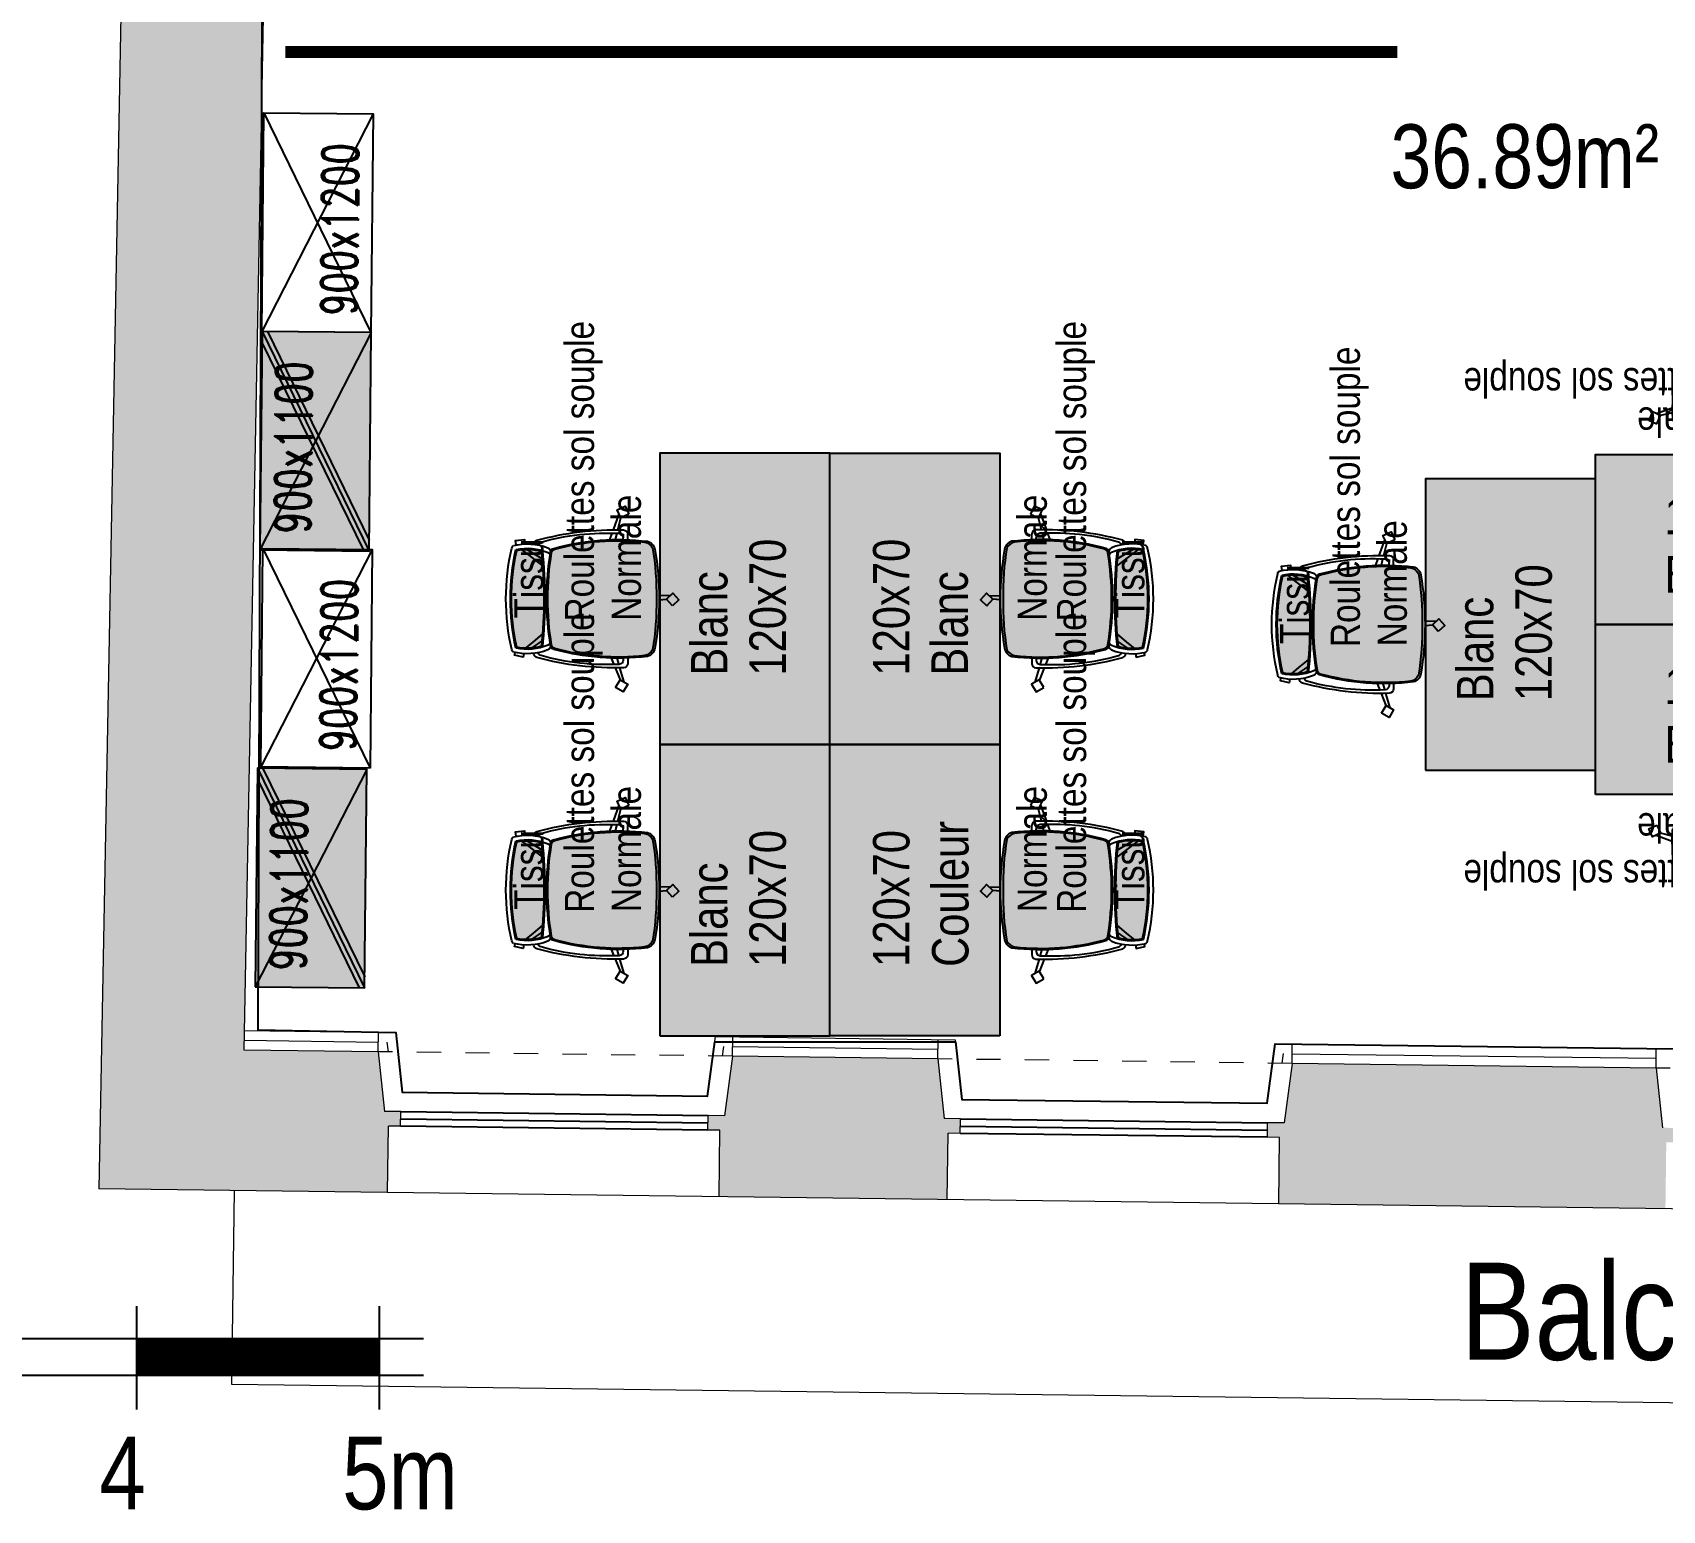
# Model space of a CAD drawing. Extents: x -29.7 to 23.3, y -8.6 to 57.6.
# Drawn here: x -16.79 to -10.08, y -7.82 to -1.74 of the extents above; entities that cross this region are included whole.
import ezdxf
from ezdxf.enums import TextEntityAlignment as Align

# ---------------------------------------------------------------- set-up
doc = ezdxf.new("R2010")
doc.units = 0
doc.header["$LTSCALE"] = 0.001
doc.linetypes.add('CACHE', pattern=[0.375, 0.25, -0.125])
doc.linetypes.add('HIDDEN', pattern=[9.525, 6.35, -3.175])
doc.layers.get('0').update_dxf_attribs({"lineweight": 5})
for name, color, linetype in [('01-FAC_CHASSIS EXI', 4, 'Continuous'), ('01-STR_MACONNERIE_HACH', 252, 'Continuous'), ('A-Etiq_Mob', 7, 'Continuous'), ('A-legende', 7, 'Continuous'), ('A-mobilier', 252, 'Continuous'), ('A-MobilierAQ', 7, 'Continuous'), ('Exit- Etiquette-incendie', 1, 'Continuous')]:
    doc.layers.add(name, color=color, linetype=linetype)
doc.layers.add('02-ISOLATION', color=6, linetype='ISOLATION', lineweight=5)
for name, color, linetype, true_color in [('A-cote', 7, 'Continuous', 0x425746), ('A-MOQUETTE', 7, 'Continuous', 0xe5ecff), ('couleur siege', 1, 'Continuous', 0xff0000)]:
    doc.layers.add(name, color=color, linetype=linetype, true_color=true_color)
doc.layers.add('A-projet', color=7, linetype='Continuous', lineweight=5, true_color=0x5b6280)
doc.styles.add('ROMAND', font='romand__.ttf', dxfattribs={"width": 0.7})
doc.styles.get("Standard").update_dxf_attribs({"font": 'ARIALN.TTF'})
doc.styles.add('verdana', font='swissc.ttf')
doc.linetypes.add('ISOLATION', pattern='A,0.00254,-2.54,[134,ltypeshp.shx,S=2.54,R=0,X=-2.54,Y=0],-5.08,[134,ltypeshp.shx,S=2.54,R=180,X=2.54,Y=0],-2.54', length=10.16254)

# ---------------------------------------------------------------- blocks, each defined once
blk = doc.blocks.new('echelle')
for p, q in [((0.1524, 0.2843), (0.1524, -0.1421)), ((1.1524, 0.2843), (1.1524, -0.1421)), ((2.1524, 0.2843), (2.1524, -0.1421)), ((3.1524, 0.2843), (3.1524, -0.1421)), ((4.1524, 0.2843), (4.1524, -0.1421)), ((5.1524, 0.2843), (5.1524, -0.1421)), ((0, 0.15), (5.3353, 0.15)), ((0, 0), (5.3353, 0))]:
    blk.add_line(p, q)
at = {"const_width": 0.15}
for points in [[(0.1524, 0.0711), (1.1524, 0.0711)], [(2.1524, 0.0711), (3.1524, 0.0711)], [(4.1524, 0.0711), (5.1524, 0.0711)]]:
    blk.add_lwpolyline(points, dxfattribs=at)
for s, height, p in [('0', 0.2997, (-0.0001, -0.5535)), ('1', 0.2997, (0.9999, -0.5535)), ('2', 0.2997, (1.9999, -0.5535)), ('3', 0.2997, (2.9999, -0.5535)), ('4', 0.2997, (3.9999, -0.5535)), ('5m', 0.29973, (4.9999, -0.5535))]:
    blk.add_text(s, height=height).set_placement(p)
blk = doc.blocks.new('Poste127')
at = {"transparency": 33554582}
h = blk.add_hatch(color=256, dxfattribs=at)
h.dxf.hatch_style = 1
h.set_gradient(color1=(199, 200, 202), color2=(255, 246, 230), tint=1, name='CURVED')
h.paths.add_polyline_path([(0, 0.7), (0, 0), (1.2, 0), (1.2, 0.7)])
blk.add_lwpolyline([(0, 0.7), (0, 0), (1.2, 0), (1.2, 0.7)], close=True)
at = {"layer": 'A-Etiq_Mob'}
for tag, p in [('FINITION', (0.2839, 0.4213)), ('DIM', (0.2839, 0.1804))]:
    blk.add_attdef(tag, p, '', height=0.15, dxfattribs=at)
blk = doc.blocks.new('chaise')
at = {"layer": 'A-mobilier', "ltscale": 0.1, "true_color": 0xc7c8ca}
h = blk.add_hatch(color=9, dxfattribs=at)
h.dxf.hatch_style = 1
h.paths.add_polyline_path([(0.2715, 0.4556, 0.30076), (0.2358, 0.4895, 0.043342), (0.0082, 0.5092, 0.043342), (-0.2194, 0.4895, 0.300759), (-0.2552, 0.4556, 0.09791), (-0.2229, 0.027, 0.292085), (-0.2069, 0.0126, 0.040929), (0.0082, -0.005, 0.040929), (0.2232, 0.0126, 0.292085), (0.2392, 0.027, 0.09791)])
h.paths.add_polyline_path([(0.159, -0.0239, 0.015765), (0.0082, -0.0177, 0.016739), (-0.152, -0.0246), (-0.1896, -0.0691), (-0.2181, -0.1033, 0.040824), (-0.2135, -0.1418, 0.054873), (0.0082, -0.1666, 0.054873), (0.2298, -0.1418, 0.02252), (0.2331, -0.1206), (0.2189, -0.1014)])
h.paths.add_polyline_path([(0.1912, -0.0264, 0.003373), (0.159, -0.0239), (0.2189, -0.1014), (0.2331, -0.1206, 0.02535), (0.2346, -0.0966)])
h.paths.add_polyline_path([(0.2255, -0.0296, 0.0036), (0.1912, -0.0264), (0.2346, -0.0966, 0.0714)])
h.paths.add_polyline_path([(-0.152, -0.0246, 0.003505), (-0.1854, -0.0274), (-0.196, -0.0428), (-0.2174, -0.0745, 0.030269), (-0.2181, -0.1033), (-0.1896, -0.0691)])
h.paths.add_polyline_path([(-0.1854, -0.0274, 0.002494), (-0.2092, -0.0296, 0.048116), (-0.2174, -0.0745), (-0.196, -0.0428)], flags=17)
at = {"layer": 'A-mobilier'}
for p, q in [((0.004, 0.5092), (0.0064, 0.5428)), ((0.0216, 0.5582), (0.0229, 0.5092)), ((-0.3737, 0.3493), (-0.3075, 0.3301)), ((-0.3078, 0.3082), (-0.3629, 0.3302)), ((-0.2919, 0.3255), (-0.2834, 0.3231)), ((-0.2624, 0.3653), (-0.2871, 0.3653)), ((-0.2629, 0.3453), (-0.2718, 0.3453)), ((0.2787, 0.3653), (0.3035, 0.3653)), ((0.2793, 0.3453), (0.2882, 0.3453)), ((0.2794, 0.3097), (0.3086, 0.3167)), ((0.324, 0.3205), (0.3784, 0.3337)), ((0.3978, 0.3247), (0.3241, 0.2982)), ((0.3093, 0.2929), (0.2787, 0.2819)), ((-0.2416, -0.0656), (-0.2409, -0.0656)), ((-0.1896, -0.0691), (-0.2193, -0.1048)), ((-0.2174, -0.0745), (-0.196, -0.0428)), ((0.258, -0.0656), (0.2572, -0.0656)), ((0.2331, -0.1206), (0.2189, -0.1014))]:
    blk.add_line(p, q, dxfattribs=at)
at = {"layer": 'A-mobilier', "linetype": 'HIDDEN'}
for p, q in [((-0.2627, 0.2897), (-0.2927, 0.3021)), ((-0.2834, 0.3231), (-0.2632, 0.3171)), ((-0.196, -0.0428), (-0.1854, -0.0274)), ((-0.152, -0.0246), (-0.1896, -0.0691)), ((0.2189, -0.1014), (0.159, -0.0239)), ((0.1912, -0.0264), (0.2346, -0.0966))]:
    blk.add_line(p, q, dxfattribs=at)
at = {"layer": 'A-mobilier'}
for points in [[(-0.0236, 0.5701), (0.0064, 0.5428), (0.034, 0.572), (0.003, 0.5998)], [(-0.3982, 0.3102), (-0.3631, 0.331), (-0.3829, 0.3656), (-0.418, 0.3448)], [(0.3951, 0.3712), (0.3784, 0.3337), (0.4152, 0.3167), (0.4319, 0.3542)]]:
    blk.add_lwpolyline(points, close=True, dxfattribs=at)
for points in [[(-0.2428, -0.1092), (-0.2592, -0.1129), (-0.2503, -0.1525), (-0.2373, -0.1499)], [(0.2547, -0.145), (0.2745, -0.1474), (0.2795, -0.1069), (0.2594, -0.1049)]]:
    blk.add_lwpolyline(points, dxfattribs=at)
for centre, radius, start, end in [((0.8449, 0.323), 1.1081, 173.12775, 195.49585), ((-0.2117, 0.4455), 0.0447, 99.9272, 166.88346), ((-0.203, 0.4342), 0.0495, 115.9014, 169.32984), ((-0.0186, -0.6869), 1.1836, 88.70463, 100.02355), ((0.0082, -0.8109), 1.3202, 89.99999, 99.92701), ((0.0082, -0.8109), 1.3202, 80.07299, 90.00001), ((0.0349, -0.6869), 1.1836, 79.97645, 91.29537), ((0.2281, 0.4455), 0.0447, 13.11654, 80.0728), ((-0.8286, 0.323), 1.1081, 344.50415, 6.87225), ((0.2193, 0.4342), 0.0495, 10.67016, 64.0986), ((0.8449, 0.323), 1.1031, 173.73867, 195.3268), ((-0.8286, 0.323), 1.1031, 344.6732, 6.26133), ((1.0389, 0.3041), 1.3467, 178.21972, 195.28216), ((-0.2871, 0.3453), 0.02, 90, 178.21972), ((0.8419, 0.2723), 1.135, 177.27806, 195.5028), ((-0.2718, 0.3253), 0.02, 90, 177.27806), ((-0.8256, 0.2723), 1.135, 344.4972, 2.72194), ((-1.0226, 0.3041), 1.3467, 344.71784, 1.78028), ((0.2882, 0.3253), 0.02, 2.72194, 90), ((0.3035, 0.3453), 0.02, 1.78028, 90), ((-0.2071, -0.0076), 0.02, 80.75547, 159.0187), ((0.0196, -0.0945), 0.2428, 156.87025, 192.22581), ((-0.2036, 0.0323), 0.02, 195.49585, 260.6251), ((-0.1997, 0.0368), 0.02, 195.3268, 260.76651), ((0.0082, 1.3151), 1.3202, 260.6251, 270.00001), ((-0.1856, -0.0076), 0.02, 114.77846, 159.0187), ((0.0082, 1.3151), 1.3152, 260.76651, 270.00001), ((0.0082, 1.3151), 1.3152, 269.99999, 279.23349), ((0.0082, 1.3151), 1.3202, 269.99999, 279.3749), ((0.2019, -0.0076), 0.02, 20.9813, 65.22154), ((0.216, 0.0368), 0.02, 279.23349, 344.6732), ((-0.0032, -0.0945), 0.2428, 347.77419, 23.12975), ((0.2235, -0.0076), 0.02, 20.9813, 99.24453), ((0.22, 0.0323), 0.02, 279.3749, 344.50415), ((-0.2409, -0.0456), 0.02, 195.28216, 270), ((-0.2325, -0.0257), 0.02, 195.5028, 252.72935), ((0.0196, -0.0945), 0.2628, 159.0187, 193.9621), ((0.0196, -0.0945), 0.2378, 164.15559, 191.46034), ((0.0306, -2.412), 2.3994, 90.53628, 95.82876), ((0.0306, -2.412), 2.3944, 90.5374, 95.7482), ((-0.0143, -2.412), 2.3994, 84.17124, 89.46372), ((-0.0143, -2.412), 2.3944, 84.2518, 89.4626), ((-0.0032, -0.0945), 0.2378, 348.53966, 15.84441), ((-0.0032, -0.0945), 0.2628, 346.0379, 20.9813), ((0.2489, -0.0257), 0.02, 287.27065, 344.4972), ((0.2572, -0.0456), 0.02, 270, 344.71784), ((0.01, 0.8526), 1.0242, 257.15462, 269.89843), ((0.01, 0.8526), 1.0192, 257.33463, 269.89793), ((0.0064, 0.8526), 1.0192, 270.10207, 282.66537), ((0.0064, 0.8526), 1.0242, 270.10157, 282.84538), ((-0.2198, -0.1455), 0.02, 218.58905, 257.03355), ((0.01, 0.8526), 1.0442, 257.03355, 269.90038), ((0.0064, 0.8526), 1.0442, 270.09962, 282.96645), ((0.2362, -0.1455), 0.02, 282.96645, 321.41095)]:
    blk.add_arc(centre, radius, start, end, dxfattribs=at)
blk = doc.blocks.new('SiègeT1')
at = {"layer": 'couleur siege', "true_color": 0x8a6689}
for points in [[(-0.1936, 0.2235), (-0.0769, 0.2096), (0.0385, 0.2124), (0.1553, 0.2166), (0.1984, 0.2222), (0.2025, 0.2444), (0.2039, 0.282), (0.2012, 0.321), (0.1233, 0.3376), (0.0385, 0.3432), (-0.0227, 0.3446), (-0.0977, 0.3376), (-0.1492, 0.3307), (-0.1964, 0.3223), (-0.202, 0.3001), (-0.2006, 0.2653)], [(-0.2076, -0.2358), (-0.225, -0.2195), (-0.2335, -0.1968), (-0.2363, -0.14), (-0.2381, -0.076), (-0.2337, -0.0116), (-0.2278, 0.0448), (-0.218, 0.1023), (-0.2107, 0.1321), (-0.2013, 0.169), (-0.1966, 0.1769), (-0.184, 0.18), (-0.1205, 0.1883), (-0.0494, 0.1934), (0.0091, 0.1953), (0.0767, 0.1926), (0.1322, 0.1879), (0.1685, 0.1829), (0.1909, 0.1794), (0.1994, 0.1771), (0.2037, 0.1728), (0.2071, 0.1636), (0.2187, 0.1148), (0.2315, 0.0452), (0.2373, -0.0047), (0.2408, -0.0627), (0.2412, -0.1049), (0.2396, -0.159), (0.2364, -0.1973), (0.2345, -0.2097), (0.2289, -0.2196), (0.2221, -0.2289), (0.2135, -0.2344), (0.2067, -0.2363), (0.1752, -0.2419), (0.1139, -0.248), (0.0509, -0.2511), (-0.0505, -0.2518), (-0.1259, -0.2474), (-0.1911, -0.2375)]]:
    blk.add_hatch(color=8, dxfattribs=at).paths.add_polyline_path(points)
at = {"extrusion": (0, 0, -1), "xscale": 0.8999999999999986, "yscale": 0.8999999999999986, "zscale": -0.9, "rotation": 180}
blk.add_blockref('chaise', (0.0055, 0.195), dxfattribs=at)
at = {"layer": 'A-Etiq_Mob', "style": 'ROMAND', "width": 0.7}
for tag, p in [('FINITION', (-0.0791, 0.1775)), ('PIETEMENT', (-0.0914, -0.031)), ('ASSISE', (-0.0883, -0.2242)), ('COULEUR', (-0.1036, -0.4236))]:
    blk.add_attdef(tag, p, '', height=0.15, dxfattribs=at)
blk = doc.blocks.new('Poste127Couleur')
at = {"transparency": 33554582}
h = blk.add_hatch(color=256, dxfattribs=at)
h.dxf.hatch_style = 1
h.set_gradient(color1=(169, 83, 160), color2=(255, 246, 230), tint=1, name='CURVED')
h.paths.add_polyline_path([(0, 0.7029), (0, 0.0029), (1.2, 0.0029), (1.2, 0.7029)])
blk.add_lwpolyline([(0, 0.7), (0, 0), (1.2, 0), (1.2, 0.7)], close=True)
at = {"layer": 'A-Etiq_Mob'}
for tag, p in [('STRATIFIE', (0.2839, 0.4213)), ('DIM', (0.2839, 0.1804))]:
    blk.add_attdef(tag, p, '', height=0.15, dxfattribs=at)
blk = doc.blocks.new('BLOC_ATT_RENS_100')
at = {"flags": 8}
for tag, p, height in [('N°', (-0.4156, 0.9727), 0.25), ('TITRE', (-0.4156, 0.6753), 0.21), ('SURF', (-0.4156, 0.3727), 0.15), ('EFFECTIF', (-0.4156, 0.0727), 0.15), ('HSP', (-0.4156, -0.2356), 0.15), ('REV.SOL', (-0.4156, -0.5258), 0.15), ('REV.MUR', (-0.4156, -0.8258), 0.15), ('PLAF', (-0.4156, -1.1258), 0.15)]:
    blk.add_attdef(tag, p, '', height=height, dxfattribs=at)
at = {"layer": 'Exit- Etiquette-incendie', "flags": 8}
for tag, p in [('EFFECTIF.MAX', (-0.4156, -1.414)), ('SURF.PROG', (-0.4156, -1.6479))]:
    blk.add_attdef(tag, p, '', height=0.15, dxfattribs=at)
blk = doc.blocks.new('Xref-R2-2018-11')
at = {"layer": '01-STR_MACONNERIE_HACH'}
h = blk.add_hatch(color=256, dxfattribs=at)
h.dxf.hatch_style = 1
h.paths.add_polyline_path([(-2.9338, -12.9281), (-2.9663, -13.1734), (-3.0344, -13.1725), (-3.0351, -13.2325), (-2.9852, -13.2331), (-2.9887, -13.5068), (-2.0358, -13.519), (-2.0323, -13.2453), (-1.9823, -13.2459), (-1.9815, -13.1859), (-2.0482, -13.1851), (-2.0744, -12.939)])
h.paths.add_polyline_path([(-5.9186, -12.89), (-5.9511, -13.1353), (-6.0192, -13.1344), (-6.02, -13.1944), (-5.97, -13.195), (-5.9735, -13.4687), (-4.3537, -13.4894), (-4.3502, -13.2157), (-4.3002, -13.2163), (-4.2995, -13.1563), (-4.3661, -13.1555), (-4.3924, -12.9095)])
h.paths.add_polyline_path([(-8.8763, -12.8523), (-8.9088, -13.0975), (-8.9769, -13.0967), (-8.9777, -13.1567), (-8.9277, -13.1573), (-8.9312, -13.431), (-7.3386, -13.4513), (-7.3351, -13.1776), (-7.2851, -13.1783), (-7.2843, -13.1183), (-7.351, -13.1174), (-7.3772, -12.8714)])
h.paths.add_polyline_path([(-11.1808, -12.8229), (-11.2133, -13.0681), (-11.2814, -13.0673), (-11.2822, -13.1273), (-11.2323, -13.1279), (-11.2358, -13.4016), (-10.2963, -13.4136), (-10.2928, -13.1399), (-10.2428, -13.1405), (-10.242, -13.0805), (-10.3087, -13.0797), (-10.3349, -12.8336)])
h.paths.add_polyline_path([(-10.8967, 6.6649), (-10.9467, 6.6652), (-10.9471, 6.6052), (-10.8943, 6.6049), (-10.8705, 6.3609), (-9.9349, 6.3549), (-9.9079, 6.5986), (-9.8547, 6.5982), (-9.8543, 6.6582), (-9.9043, 6.6585), (-9.9023, 6.9761), (-10.8947, 6.9824)])
h.paths.add_polyline_path([(-8.5844, 6.9676), (-8.5864, 6.6501), (-8.6364, 6.6504), (-8.6368, 6.5904), (-8.5841, 6.5901), (-8.5602, 6.3461), (-6.992, 6.3361), (-6.965, 6.5797), (-6.9118, 6.5794), (-6.9114, 6.6394), (-6.9614, 6.6397), (-6.9594, 6.9572)])
h.paths.add_polyline_path([(-5.6415, 6.9488), (-5.6435, 6.6313), (-5.6935, 6.6316), (-5.6939, 6.5716), (-5.6412, 6.5713), (-5.6173, 6.3273), (-4.0169, 6.317), (-3.99, 6.5607), (-3.9367, 6.5604), (-3.9364, 6.6204), (-3.9864, 6.6207), (-3.9843, 6.9382)])
h.paths.add_polyline_path([(-2.6665, 6.9298), (-2.6685, 6.6123), (-2.7185, 6.6126), (-2.7189, 6.5526), (-2.6661, 6.5522), (-2.6423, 6.3082), (-1.704, 6.3022), (-1.677, 6.5459), (-1.6238, 6.5456), (-1.6234, 6.6056), (-1.6734, 6.6059), (-1.6714, 6.9234)])
h.paths.add_polyline_path([(-0.3535, 6.915), (-0.3555, 6.5975), (-0.4055, 6.5978), (-0.4059, 6.5378), (-0.3532, 6.5375), (-0.3294, 6.2934), (1.2351, 6.2834), (1.2366, 6.5273), (1.2866, 6.527), (1.287, 6.587), (1.237, 6.5873), (1.2391, 6.9048)])
h.paths.add_polyline_path([(3.4414, 4.4566), (3.7374, 4.0365), (4.1422, 3.9277), (4.1734, 4.0436), (4.1251, 4.0566), (4.2613, 4.563), (4.0393, 4.878), (3.7229, 4.655), (3.6977, 4.6372), (3.6755, 4.6216), (3.6725, 4.6195)])
h.paths.add_polyline_path([(1.9624, -2.4843), (2.1824, -2.4855), (2.1893, -1.2784), (1.9694, -1.2771)])
edge = h.paths.add_edge_path()
edge.add_line((2.5716, 5.6909), (3.1695, 6.1123))
edge.add_line((3.1695, 6.1123), (3.0138, 6.3333))
edge.add_arc((1.8436, 5.4114), 1.4897, 38.23232, 77.61848)
edge.add_line((2.1631, 6.8664), (2.163, 6.8989))
edge.add_line((2.163, 6.8989), (1.9782, 6.9001))
edge.add_line((1.9782, 6.9001), (1.9761, 6.5826))
edge.add_line((1.9761, 6.5826), (1.9261, 6.5829))
edge.add_line((1.9261, 6.5829), (1.9257, 6.5229))
edge.add_line((1.9257, 6.5229), (1.9757, 6.5226))
edge.add_line((1.9757, 6.5226), (1.9742, 6.2787))
edge.add_line((1.9742, 6.2787), (2.1582, 6.2775))
edge.add_line((2.1582, 6.2775), (2.5716, 5.6909))
h.paths.add_polyline_path([(-13.0351, -4.4062), (-13.5351, -4.4062), (-13.5351, -3.4062), (-13.0165, -3.4062), (-12.8339, 6.3734), (-12.2452, 6.3697), (-12.2182, 6.6133), (-12.165, 6.613), (-12.1646, 6.673), (-12.2146, 6.6733), (-12.2125, 6.9908), (-12.9153, 6.9953), (-12.913, 7.3501), (-13.403, 7.3532), (-13.7899, -13.369), (-12.6008, -13.3842), (-12.5973, -13.1105), (-12.5473, -13.1111), (-12.5465, -13.0511), (-12.6132, -13.0503), (-12.6395, -12.8042), (-13.1918, -12.7972)])
h.paths.add_polyline_path([(-13.5351, -4.4062), (-13.5351, -3.4062)], flags=16)
for p, q in [((-13.403, 7.3532), (-13.7899, -13.369)), ((-10.3349, -12.8336), (-11.1808, -12.8229)), ((-7.3772, -12.8714), (-8.8763, -12.8523)), ((-12.5465, -13.0511), (-12.6132, -13.0503)), ((-11.2133, -13.0681), (-11.2814, -13.0673)), ((-10.242, -13.0805), (-10.3087, -13.0797)), ((-12.5473, -13.1111), (-12.5973, -13.1105)), ((-11.2323, -13.1279), (-11.2822, -13.1273)), ((-10.2428, -13.1405), (-10.2928, -13.1399)), ((-8.9088, -13.0975), (-8.9769, -13.0967)), ((-8.9277, -13.1573), (-8.9777, -13.1567)), ((5.2829, -13.6123), (-13.7899, -13.369))]:
    blk.add_line(p, q)
for points in [[(-12.6395, -12.8042), (-13.1918, -12.7972), (-13.0603, -5.7515)], [(-12.6395, -12.8042), (-12.6132, -13.0503)], [(-11.1808, -12.8229), (-11.2133, -13.0681)], [(-10.3349, -12.8336), (-10.3087, -13.0797)], [(-8.8763, -12.8523), (-8.9088, -13.0975)], [(-7.3772, -12.8714), (-7.351, -13.1174)], [(-12.5473, -13.1111), (-12.5465, -13.0511)], [(-11.2822, -13.1273), (-11.2814, -13.0673)], [(-10.2428, -13.1405), (-10.242, -13.0805)], [(-12.6008, -13.3842), (-12.5973, -13.1105)], [(-11.2358, -13.4016), (-11.2323, -13.1279)], [(-10.2963, -13.4136), (-10.2928, -13.1399)], [(-8.9777, -13.1567), (-8.9769, -13.0967)], [(-8.9312, -13.431), (-8.9277, -13.1573)], [(-0.003, -14.3445), (-13.2421, -14.1756), (-13.2319, -13.3761)]]:
    blk.add_lwpolyline(points)
at = {"linetype": 'CACHE'}
for points in [[(-11.1808, -12.8229), (-12.6395, -12.8042)], [(-8.8763, -12.8523), (-10.3349, -12.8336)], [(-5.9186, -12.89), (-7.3772, -12.8714)]]:
    blk.add_lwpolyline(points, dxfattribs=at)
at = {"layer": '01-FAC_CHASSIS EXI', "linetype": 'Continuous'}
for p, q in [((-12.5469, -13.0811), (-11.2818, -13.0973)), ((-10.2424, -13.1105), (-8.9773, -13.1267))]:
    blk.add_line(p, q, dxfattribs=at)
at = {"layer": '01-FAC_CHASSIS EXI'}
for points in [[(-12.5465, -13.0511), (-11.2814, -13.0673)], [(-10.242, -13.0805), (-8.9769, -13.0967)], [(-11.2822, -13.1273), (-12.5473, -13.1111)], [(-8.9777, -13.1567), (-10.2428, -13.1405)]]:
    blk.add_lwpolyline(points, dxfattribs=at)
at = {"layer": '02-ISOLATION', "linetype": 'Continuous'}
for points in [[(-13.1908, -12.7172), (-12.5674, -12.7252), (-12.5412, -12.9712), (-11.2833, -12.9872), (-11.2508, -12.742), (-10.2629, -12.7546), (-10.2367, -13.0006), (-8.9788, -13.0166), (-8.9463, -12.7714), (-7.3052, -12.7923), (-7.279, -13.0383), (-6.0211, -13.0544), (-5.9886, -12.8091), (-4.3204, -12.8304), (-4.2941, -13.0764), (-3.0362, -13.0925), (-3.0037, -12.8472), (-2.0024, -12.8599), (-1.9762, -13.106), (-0.7183, -13.122), (-0.6858, -12.8767), (1.3323, -12.9025), (1.3292, -13.1481), (2.3551, -13.1612)], [(-12.6395, -12.8042), (-12.6384, -12.7242)], [(-11.1808, -12.8229), (-11.1798, -12.7429)], [(-10.3349, -12.8336), (-10.3339, -12.7537)], [(-8.8763, -12.8523), (-8.8753, -12.7723)], [(-7.3772, -12.8714), (-7.3762, -12.7914)]]:
    blk.add_lwpolyline(points, dxfattribs=at)
at = {"layer": '02-ISOLATION', "linetype": 'ISOLATION', "ltscale": 0.004}
for points in [[(-13.1913, -12.7572), (-12.6389, -12.7642)], [(-12.6034, -12.7647), (-12.5992, -12.8048)], [(-11.2211, -12.8223), (-11.2158, -12.7824)], [(-11.1803, -12.7829), (-10.3344, -12.7936)], [(-8.9166, -12.8517), (-8.9113, -12.8118)], [(-8.8758, -12.8123), (-7.3767, -12.8314)]]:
    blk.add_lwpolyline(points, dxfattribs=at)
ref = blk.add_blockref('BLOC_ATT_RENS_100', (-7.7672, -14.5516), dxfattribs=dict(zscale=1.942798073750938))
ref.add_attrib('TITRE', 'Balcon   10.6m²', (-8.1828, -14.0734), dxfattribs={"height": 0.4, "rotation": 360, "style": 'verdana', "flags": 8})
blk = doc.blocks.new('armoire90Réhausse')
at = {"true_color": 0xfdedc9}
h = blk.add_hatch(color=254, dxfattribs=at)
h.dxf.hatch_style = 1
h.paths.add_polyline_path([(0, 0.45), (0, 0), (0.9, 0), (0.9, 0.45)])
blk.add_lwpolyline([(0, 0.45), (0, 0), (0.9, 0), (0.9, 0.45)], close=True)
for points in [[(0.9, 0), (0, 0.45)], [(0.9, 0.45), (0, 0)], [(0.8553, 0.45), (0, 0.0224)], [(0.9, 0.4276), (0.0447, 0)]]:
    blk.add_lwpolyline(points)
at = {"layer": 'A-Etiq_Mob', "style": 'ROMAND', "width": 0.7}
for tag, p in [('DIMENSION', (0.0684, 0.2418)), ('FINITION', (0.0684, 0.0013)), ('PORTES', (0.0684, -0.2391))]:
    blk.add_attdef(tag, p, '', height=0.15, dxfattribs=at)
blk = doc.blocks.new('armoire90')
blk.add_lwpolyline([(0, 0.45), (0, 0), (0.9, 0), (0.9, 0.45)], close=True)
for points in [[(0.9, 0), (0, 0.45)], [(0.9, 0.45), (0, 0)]]:
    blk.add_lwpolyline(points)
at = {"layer": 'A-Etiq_Mob', "style": 'ROMAND', "width": 0.7}
for tag, p in [('DIMENSION', (0.0684, 0.2418)), ('FINITION', (0.0684, 0.0013)), ('PORTES', (0.0684, -0.2391))]:
    blk.add_attdef(tag, p, '', height=0.15, dxfattribs=at)

msp = doc.modelspace()

# ---------------------------------------------------------------- linework, layer by layer
at = {"layer": 'A-legende', "color": 205, "linetype": 'CACHE', "ltscale": 2000, "true_color": 0x8546b9, "const_width": 0.05}
msp.add_lwpolyline([(-15.7461, -1.8167), (-11.1676, -1.8167)], dxfattribs=at)
at = {"layer": 'A-MOQUETTE'}
msp.add_lwpolyline([(0.1634, -0.9364), (-11.1536, -0.9326), (-11.1536, -1.6634), (-15.8424, -1.6634), (-15.8598, -5.8458), (-15.2918, -5.8564), (-15.2656, -6.1025), (-14.0077, -6.1185), (-13.978, -5.894), (-12.9864, -5.894), (-12.961, -6.1319), (-11.7031, -6.1479), (-11.6707, -5.9022), (-10.0296, -5.9232)], dxfattribs=at)

# ---------------------------------------------------------------- block references
at = {"layer": 'A-legende'}
msp.add_blockref('echelle', (-20.5123, -7.2671), dxfattribs=at)
at = {"layer": 'A-mobilier'}
ref = msp.add_blockref('SiègeT1', (-9.7486, -3.2094), dxfattribs=dict(at, xscale=-1))
ref.add_attrib('FINITION', 'Tissu', dxfattribs={"layer": 'A-Etiq_Mob', "height": 0.12, "rotation": 180}).set_placement((-9.6695, -2.8433), align=Align.BOTTOM_LEFT)
ref.add_attrib('ASSISE', 'Normale', dxfattribs={"layer": 'A-Etiq_Mob', "height": 0.12, "rotation": 180}).set_placement((-9.6603, -3.245), align=Align.BOTTOM_LEFT)
ref.add_attrib('PIETEMENT', 'Roulettes sol souple', dxfattribs={"layer": 'A-Etiq_Mob', "height": 0.12, "rotation": 180}).set_placement((-9.6572, -3.0831), align=Align.BOTTOM_LEFT)
ref = msp.add_blockref('SiègeT1', (-14.4702, -4.0716), dxfattribs=dict(at, rotation=90.00000000000001))
ref.add_attrib('FINITION', 'Tissu', dxfattribs={"layer": 'A-Etiq_Mob', "height": 0.12, "rotation": 90}).set_placement((-14.6477, -4.1507), align=Align.BOTTOM_LEFT)
ref.add_attrib('ASSISE', 'Normale', dxfattribs={"layer": 'A-Etiq_Mob', "height": 0.12, "rotation": 90}).set_placement((-14.246, -4.1599), align=Align.BOTTOM_LEFT)
ref.add_attrib('PIETEMENT', 'Roulettes sol souple', dxfattribs={"layer": 'A-Etiq_Mob', "height": 0.12, "rotation": 90}).set_placement((-14.4392, -4.163), align=Align.BOTTOM_LEFT)
ref = msp.add_blockref('SiègeT1', (-12.5388, -4.0716), dxfattribs=dict(at, xscale=-1, rotation=270))
ref.add_attrib('FINITION', 'Tissu', dxfattribs={"layer": 'A-Etiq_Mob', "height": 0.12, "rotation": 90}).set_placement((-12.1727, -4.1507), align=Align.BOTTOM_LEFT)
ref.add_attrib('ASSISE', 'Normale', dxfattribs={"layer": 'A-Etiq_Mob', "height": 0.12, "rotation": 90}).set_placement((-12.5744, -4.1599), align=Align.BOTTOM_LEFT)
ref.add_attrib('PIETEMENT', 'Roulettes sol souple', dxfattribs={"layer": 'A-Etiq_Mob', "height": 0.12, "rotation": 90}).set_placement((-12.4126, -4.163), align=Align.BOTTOM_LEFT)
ref = msp.add_blockref('SiègeT1', (-11.3162, -4.177), dxfattribs=dict(at, rotation=90.00000000000006))
ref.add_attrib('FINITION', 'Tissu', dxfattribs={"layer": 'A-Etiq_Mob', "height": 0.12, "rotation": 90}).set_placement((-11.4937, -4.2561), align=Align.BOTTOM_LEFT)
ref.add_attrib('ASSISE', 'Normale', dxfattribs={"layer": 'A-Etiq_Mob', "height": 0.12, "rotation": 90}).set_placement((-11.0919, -4.2653), align=Align.BOTTOM_LEFT)
ref.add_attrib('PIETEMENT', 'Roulettes sol souple', dxfattribs={"layer": 'A-Etiq_Mob', "height": 0.12, "rotation": 90}).set_placement((-11.2852, -4.2683), align=Align.BOTTOM_LEFT)
at = {"layer": 'A-mobilier', "ltscale": 0.1}
ref = msp.add_blockref('Poste127', (-13.5045, -4.6697), dxfattribs=dict(at, rotation=90.00000000000001))
ref.add_attrib('STRATIFIE', 'Blanc', (-13.9258, -4.3858), dxfattribs={"layer": 'A-Etiq_Mob', "ltscale": 0.1, "height": 0.15, "rotation": 90})
ref.add_attrib('DIM', '120x70', (-13.6849, -4.3858), dxfattribs={"layer": 'A-Etiq_Mob', "ltscale": 0.1, "height": 0.15, "rotation": 90})
ref = msp.add_blockref('Poste127', (-13.5045, -4.6697), dxfattribs=dict(at, xscale=-1, rotation=270))
ref.add_attrib('STRATIFIE', 'Blanc', (-12.9356, -4.3858), dxfattribs={"layer": 'A-Etiq_Mob', "ltscale": 0.1, "height": 0.15, "rotation": 90})
ref.add_attrib('DIM', '120x70', (-13.1761, -4.3858), dxfattribs={"layer": 'A-Etiq_Mob', "ltscale": 0.1, "height": 0.15, "rotation": 90})
ref = msp.add_blockref('Poste127', (-10.3505, -3.4751), dxfattribs=dict(at, xscale=-1, rotation=180))
ref.add_attrib('STRATIFIE', 'Blanc', (-10.0666, -4.0439), dxfattribs={"layer": 'A-Etiq_Mob', "ltscale": 0.1, "height": 0.15})
ref.add_attrib('DIM', '120x70', (-10.0666, -3.8035), dxfattribs={"layer": 'A-Etiq_Mob', "ltscale": 0.1, "height": 0.15})
ref = msp.add_blockref('Poste127', (-10.3505, -4.7751), dxfattribs=dict(at, rotation=90.00000000000006))
ref.add_attrib('STRATIFIE', 'Blanc', (-10.7718, -4.4912), dxfattribs={"layer": 'A-Etiq_Mob', "ltscale": 0.1, "height": 0.15, "rotation": 90})
ref.add_attrib('DIM', '120x70', (-10.5308, -4.4912), dxfattribs={"layer": 'A-Etiq_Mob', "ltscale": 0.1, "height": 0.15, "rotation": 90})
at = {"layer": 'A-mobilier'}
ref = msp.add_blockref('SiègeT1', (-14.4702, -5.2716), dxfattribs=dict(at, rotation=90.00000000000001))
ref.add_attrib('FINITION', 'Tissu', dxfattribs={"layer": 'A-Etiq_Mob', "height": 0.12, "rotation": 90}).set_placement((-14.6477, -5.3507), align=Align.BOTTOM_LEFT)
ref.add_attrib('ASSISE', 'Normale', dxfattribs={"layer": 'A-Etiq_Mob', "height": 0.12, "rotation": 90}).set_placement((-14.246, -5.3599), align=Align.BOTTOM_LEFT)
ref.add_attrib('PIETEMENT', 'Roulettes sol souple', dxfattribs={"layer": 'A-Etiq_Mob', "height": 0.12, "rotation": 90}).set_placement((-14.4392, -5.363), align=Align.BOTTOM_LEFT)
ref = msp.add_blockref('SiègeT1', (-12.5388, -5.2716), dxfattribs=dict(at, xscale=-1, rotation=269.9999999999999))
ref.add_attrib('FINITION', 'Tissu', dxfattribs={"layer": 'A-Etiq_Mob', "height": 0.12, "rotation": 90}).set_placement((-12.1727, -5.3507), align=Align.BOTTOM_LEFT)
ref.add_attrib('ASSISE', 'Normale', dxfattribs={"layer": 'A-Etiq_Mob', "height": 0.12, "rotation": 90}).set_placement((-12.5744, -5.3599), align=Align.BOTTOM_LEFT)
ref.add_attrib('PIETEMENT', 'Roulettes sol souple', dxfattribs={"layer": 'A-Etiq_Mob', "height": 0.12, "rotation": 90}).set_placement((-12.4126, -5.363), align=Align.BOTTOM_LEFT)
at = {"layer": 'A-mobilier', "ltscale": 0.1}
ref = msp.add_blockref('Poste127', (-10.3505, -4.1751), dxfattribs=dict(at, xscale=-1, rotation=180))
ref.add_attrib('STRATIFIE', 'Blanc', (-10.0666, -4.7439), dxfattribs={"layer": 'A-Etiq_Mob', "ltscale": 0.1, "height": 0.15})
ref.add_attrib('DIM', '120x70', (-10.0666, -4.5035), dxfattribs={"layer": 'A-Etiq_Mob', "ltscale": 0.1, "height": 0.15})
ref = msp.add_blockref('Poste127', (-13.5045, -5.8697), dxfattribs=dict(at, rotation=90.00000000000001))
ref.add_attrib('STRATIFIE', 'Blanc', (-13.9258, -5.5858), dxfattribs={"layer": 'A-Etiq_Mob', "ltscale": 0.1, "height": 0.15, "rotation": 90})
ref.add_attrib('DIM', '120x70', (-13.6849, -5.5858), dxfattribs={"layer": 'A-Etiq_Mob', "ltscale": 0.1, "height": 0.15, "rotation": 90})
ref = msp.add_blockref('Poste127Couleur', (-13.5045, -5.8697), dxfattribs=dict(at, xscale=-1, rotation=269.9999999999999))
ref.add_attrib('STRATIFIE', 'Couleur', (-12.9331, -5.5858), dxfattribs={"layer": 'A-Etiq_Mob', "ltscale": 0.1, "height": 0.15, "rotation": 90})
ref.add_attrib('DIM', '120x70', (-13.1761, -5.5858), dxfattribs={"layer": 'A-Etiq_Mob', "ltscale": 0.1, "height": 0.15, "rotation": 90})
at = {"layer": 'A-mobilier'}
ref = msp.add_blockref('SiègeT1', (-9.7486, -5.1408), dxfattribs=dict(at, rotation=180))
ref.add_attrib('FINITION', 'Tissu', dxfattribs={"layer": 'A-Etiq_Mob', "height": 0.12, "rotation": 180}).set_placement((-9.6695, -5.3183), align=Align.BOTTOM_LEFT)
ref.add_attrib('ASSISE', 'Normale', dxfattribs={"layer": 'A-Etiq_Mob', "height": 0.12, "rotation": 180}).set_placement((-9.6603, -4.9165), align=Align.BOTTOM_LEFT)
ref.add_attrib('PIETEMENT', 'Roulettes sol souple', dxfattribs={"layer": 'A-Etiq_Mob', "height": 0.12, "rotation": 180}).set_placement((-9.6572, -5.1098), align=Align.BOTTOM_LEFT)
at = {"layer": 'A-MobilierAQ', "ltscale": 0.1}
ref = msp.add_blockref('armoire90', (-15.8436, -2.9679), dxfattribs=dict(at, xscale=-1, rotation=269.4392027716665))
ref.add_attrib('DIMENSION', '900x1200', (-15.4511, -2.9033), dxfattribs={"layer": 'A-Etiq_Mob', "ltscale": 0.1, "height": 0.15, "rotation": 89.4392, "style": 'ROMAND', "width": 0.7})
at = {"layer": 'A-MobilierAQ', "ltscale": 0.1, "rotation": 89.43920277166644}
for p in [(-15.4012, -3.8728), (-15.42, -5.6721)]:
    msp.add_blockref('armoire90Réhausse', p, dxfattribs=at).add_auto_attribs({'DIMENSION': '900x1100'})
at = {"layer": 'A-MobilierAQ', "ltscale": 0.1}
ref = msp.add_blockref('armoire90', (-15.8474, -4.7622), dxfattribs=dict(at, xscale=-1, rotation=269.4392027716665))
ref.add_attrib('DIMENSION', '900x1200', (-15.4549, -4.6977), dxfattribs={"layer": 'A-Etiq_Mob', "ltscale": 0.1, "height": 0.15, "rotation": 89.4392, "style": 'ROMAND', "width": 0.7})
at = {"layer": 'A-projet'}
msp.add_blockref('Xref-R2-2018-11', (-2.7243, 6.8689), dxfattribs=at)

# ---------------------------------------------------------------- texts
at = {"layer": 'A-cote', "color": 30, "insert": (-11.1953, -2.1153), "char_height": 0.26331, "attachment_point": 1, "rotation": 0.07922}
msp.add_mtext_dynamic_manual_height_columns('36.89m²', width=1.219524, gutter_width=12.5, heights=[0], dxfattribs=at)

doc.saveas('drawing.dxf')
